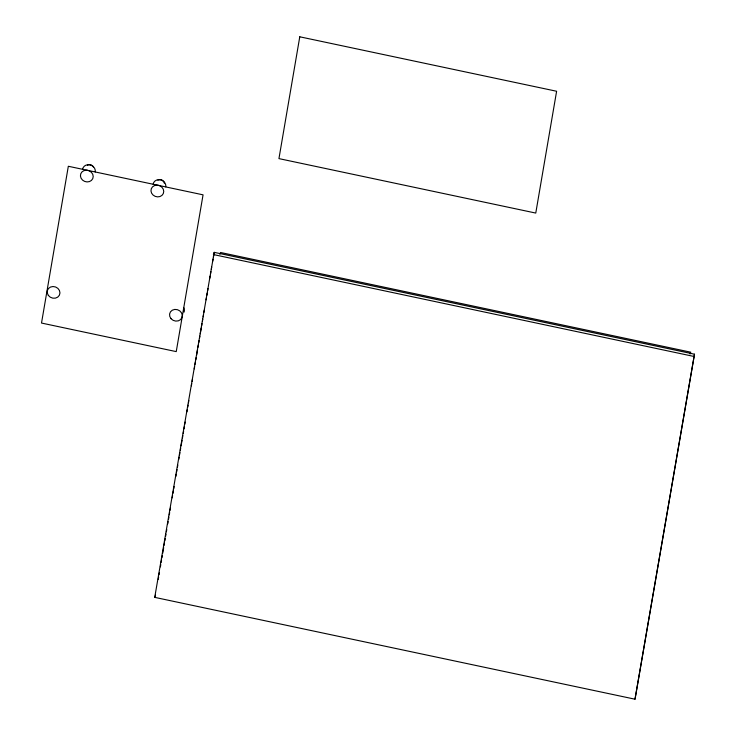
<?xml version="1.0" encoding="UTF-8"?>
<svg xmlns="http://www.w3.org/2000/svg" width="736" height="736" viewBox="0 0 736 736"><rect width="100%" height="100%" fill="white"/><g stroke="black" fill="none" stroke-linecap="round" stroke-linejoin="round"><path stroke-width="1.1" d="M154.726 597.365L214.194 252.347L694.49 354.191L635.012 699.2L154.726 597.365L155.563 595.166M158.268 579.324L158.654 577.061M159.05 574.798L159.436 572.534M160.402 566.876L160.788 564.613M161.175 562.35L161.561 560.087M161.948 557.824L162.334 555.56M162.72 553.297L163.686 547.648M164.073 545.385L164.468 543.122M164.855 540.859L165.241 538.596M165.628 536.332L166.014 534.069M166.4 531.806L166.787 529.543M167.753 523.885L168.139 521.622M168.526 519.358L168.912 517.095M169.298 514.832L169.685 512.569M170.08 510.306L170.467 508.042M172.206 497.867L172.592 495.604M172.978 493.341L173.365 491.078M173.751 488.814L174.138 486.551M175.886 476.367L176.272 474.104M176.658 471.84L177.045 469.577M177.431 467.314L177.818 465.051M178.784 459.393L179.17 457.13M179.556 454.866L179.943 452.603M180.329 450.34L180.716 448.086M181.102 445.823L182.077 440.165M182.464 437.902L182.85 435.638M183.236 433.375L183.623 431.112M184.009 428.849L184.396 426.586M184.782 424.322L185.168 422.059M186.916 411.875L187.303 409.612M187.689 407.348L188.076 405.085M188.462 402.822L188.848 400.559M191.36 385.857L191.746 383.594M192.133 381.331L192.519 379.068M194.267 368.883L194.654 366.62M195.04 364.357L195.426 362.094M195.813 359.83L196.199 357.567M196.586 355.304L197.552 349.646M197.938 347.383L198.334 345.12M198.72 342.866L199.106 340.602M199.493 338.339L199.879 336.076M200.266 333.813L201.232 328.155M201.618 325.892L202.004 323.628M202.391 321.365L202.777 319.102M203.164 316.839L203.55 314.576M203.946 312.312L204.332 310.049M206.071 299.865L206.457 297.602M206.844 295.338L207.23 293.084M207.616 290.821L208.003 288.558M209.751 278.374L210.137 276.11M210.524 273.847L210.91 271.584M211.296 269.321L211.683 267.058M212.649 261.4L213.035 259.136M213.422 256.873L214.194 252.347M635.012 699.2L694.49 354.191M219.871 254.325L220.57 252.494L690.754 352.185L690.055 354.025M87.391 170.31L68.328 166.272L41.51 323.049L176.244 351.615L203.062 194.838L158.728 185.435M88.219 170.485L157.909 185.26M213.357 254.546L693.652 356.39M153.125 184.175A6.477 5.778 20.9 0 1 160.43 179.805A6.477 5.778 20.9 0 1 165.766 186.852M87.372 165.177A4.131 3.68 20.9 0 1 93.564 167.302M183.788 307.666A6.477 5.778 20.9 0 1 184.037 312.156M82.607 169.197A6.477 5.778 20.9 0 1 89.921 164.855A6.477 5.778 20.9 0 1 95.238 171.93M157.881 180.145A4.131 3.68 20.9 0 1 164.34 183.2M299.773 36.8L278.944 158.617L535.771 213.072L556.609 91.255L299.773 36.8M158.323 185.297L156.658 185.15A6.477 5.778 20.9 0 0 151.616 193.191A6.477 5.778 20.9 0 0 161.966 195.39A6.477 5.778 20.9 0 0 159.933 185.84L158.323 185.297M87.823 170.347L86.158 170.191A6.477 5.778 20.9 0 0 81.07 178.213A6.477 5.778 20.9 0 0 91.42 180.449A6.477 5.778 20.9 0 0 89.424 170.899L87.823 170.347M171.046 318.706A6.477 5.778 20.9 0 0 181.939 317.648A6.477 5.778 20.9 0 0 174.763 309.424A6.477 5.778 20.9 0 0 171.046 318.706M48.337 295.403A6.477 5.778 20.9 0 0 59.368 295.265A6.477 5.778 20.9 0 0 52.983 286.525A6.477 5.778 20.9 0 0 48.337 295.403"/></g></svg>
